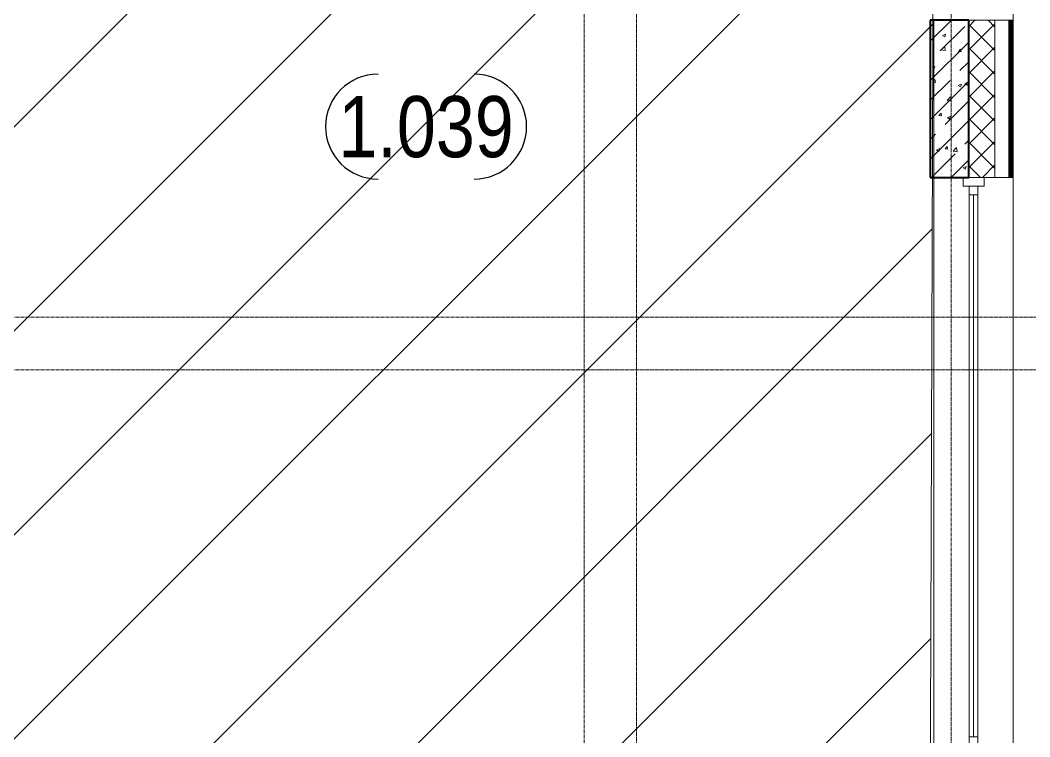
# Model space of a CAD drawing. Header units: millimetres. Extents: x -24360 to 609566, y -391049 to 148426.
# Drawn here: x 523779 to 529554, y -71636 to -67536 of the extents above; entities that cross this region are included whole.
import ezdxf
from ezdxf.enums import TextEntityAlignment as Align

# ---------------------------------------------------------------- set-up
doc = ezdxf.new("R2010")
doc.units = ezdxf.units.MM
doc.linetypes.add('CENTER2', pattern=[28.575, 19.05, -3.175, 3.175, -3.175])
doc.linetypes.add('HIDDEN2', pattern=[4.7625, 3.175, -1.5875])
for name, color, linetype, lineweight in [('A-Wall_Материал_Газоблок_Контур', 250, 'Continuous', 0), ('АР_Колонны', 70, 'Continuous', 30), ('АР_Окна', 4, 'Continuous', 5), ('АР_Стены ЖБ', 7, 'Continuous', 30), ('АР_Стены ПЕНОблок', 52, 'Continuous', 20), ('АР_Тонкая', 254, 'Continuous', 5), ('АР_Утеплитель', 31, 'Continuous', 0), ('АР_Штриховка', 8, 'Continuous', 0), ('Потолок штриховка', 200, 'Continuous', 15)]:
    doc.layers.add(name, color=color, linetype=linetype, lineweight=lineweight)
doc.layers.add('АР_Оси_РД_100', color=7, linetype='Continuous', lineweight=0, true_color=0x525252)
doc.styles.add('style1', font='ARIALN.TTF')

msp = doc.modelspace()

# ---------------------------------------------------------------- hatches: boundary and pattern name
at = {"layer": 'Потолок штриховка'}
h = msp.add_hatch(dxfattribs=at)
h.set_pattern_fill('ANSI31', color=256, scale=260)
h.paths.add_polyline_path([(516914.532, -93915.876), (516914.532, -69960.876), (518180, -69980.876), (518185.057, -69660.876), (522949.532, -69660.876), (522948.983, -65160.876), (525839.532, -65188.909), (525838.623, -66079.643), (529004.428, -66065.129), (528984.532, -72125.876), (521204.532, -72125.876), (521194.532, -93915.876), (520674.532, -93915.876), (520674.532, -94535.876), (517434.532, -94545.876), (517434.537, -93915.876)])
h.paths.add_polyline_path([(521414.532, -81135.876), (521414.532, -79565.876), (525424.532, -79565.876), (525424.532, -80025.876), (525504.532, -80025.876), (525504.532, -78025.876), (529004.532, -78025.876), (528984.532, -81055.935), (528984.532, -81135.874)])
h.paths.add_polyline_path([(521414.532, -78025.876), (525104.532, -78025.876), (525104.532, -79445.876), (521414.532, -79445.876)], flags=16)
h.paths.add_polyline_path([(521414.532, -77635.876), (523654.532, -77635.876), (523654.532, -75105.876), (521414.532, -75105.876)], flags=17)
h.paths.add_polyline_path([(521404.532, -74985.876), (521409.532, -72345.876), (523604.532, -72345.876), (523604.532, -73935.876), (526374.532, -73935.876), (526374.532, -72705.876), (528984.532, -72705.876), (528984.532, -77315.876), (526374.532, -77315.876), (526374.532, -74985.876), (526054.533, -74985.876), (526054.533, -77315.876), (524494.533, -77315.875), (524494.533, -74985.876)], flags=17)

# ---------------------------------------------------------------- linework, layer by layer
at = {"color": 18, "true_color": 0x000000}
for centre, radius, start, end in [((525825.458, -68144.842), 300, 90, 270), ((526375.458, -68144.842), 300, 270, 90), ((525725.458, -68144.842), 350, 0, 0.0009527)]:
    msp.add_arc(centre, radius, start, end, dxfattribs=at)
at = {"layer": 'A-Wall_Материал_Газоблок_Контур', "color": 18, "linetype": 'Continuous', "lineweight": 0, "true_color": 0x000000}
for p, q in [((529459.532, -67535.876), (529459.532, -66335.876)), ((529004.532, -68435.876), (529004.532, -71735.876)), ((529459.532, -71735.876), (529459.532, -68435.876))]:
    msp.add_line(p, q, dxfattribs=at)
at = {"layer": 'АР_Колонны', "color": 18, "linetype": 'HIDDEN2', "lineweight": 25, "true_color": 0x000000}
for p, q in [((528984.532, -67535.876), (529204.532, -67535.876)), ((528984.532, -68435.876), (528984.532, -67535.876)), ((529204.532, -67535.876), (529204.532, -68435.876)), ((529204.532, -68435.876), (528984.532, -68435.876))]:
    msp.add_line(p, q, dxfattribs=at)
at = {"layer": 'АР_Колонны', "color": 18, "linetype": 'Continuous', "lineweight": 30, "true_color": 0x000000}
for p, q in [((529204.532, -67535.876), (528984.532, -67535.876)), ((528984.532, -67535.876), (528984.532, -68435.876)), ((529204.532, -68435.876), (529204.532, -67535.876)), ((528984.532, -68435.876), (529204.532, -68435.876))]:
    msp.add_line(p, q, dxfattribs=at)
at = {"layer": 'АР_Окна', "color": 18, "linetype": 'Continuous', "lineweight": 5, "true_color": 0x000000}
for p, q in [((529459.532, -66335.876), (529459.532, -67535.876)), ((529004.532, -68435.876), (529004.532, -71735.876)), ((529292.032, -68435.876), (529172.032, -68435.876)), ((529172.032, -68435.876), (529172.032, -68485.876)), ((529292.032, -68485.876), (529292.032, -68435.876)), ((529459.532, -68435.876), (529459.532, -71735.876)), ((529172.032, -68485.876), (529292.032, -68485.876)), ((529207.032, -68485.876), (529257.032, -68485.876)), ((529207.032, -71685.876), (529207.032, -68485.876)), ((529257.032, -68485.876), (529257.032, -71685.876)), ((529207.032, -68535.876), (529257.032, -68535.876)), ((529232.032, -68535.876), (529232.032, -71635.876)), ((529207.032, -71635.876), (529257.032, -71635.876)), ((529207.032, -71635.876), (529257.032, -71635.876))]:
    msp.add_line(p, q, dxfattribs=at)
at = {"layer": 'АР_Оси_РД_100', "linetype": 'CENTER2'}
msp.add_line((529104.533, -97435.876), (529104.533, -61707.197), dxfattribs=at)
for points in [[(526854.533, -61707.197), (527004.533, -62107.197), (527004.533, -97435.876)], [(527304.533, -97435.876), (527304.533, -62107.197), (527454.533, -61707.197)], [(533204.533, -69235.876), (514499.575, -69235.876), (513999.575, -69085.876)], [(533204.533, -69535.876), (514499.575, -69535.876), (513999.575, -69685.876)]]:
    msp.add_lwpolyline(points, dxfattribs=at)
at = {"layer": 'АР_Стены ЖБ', "color": 18, "linetype": 'Continuous', "lineweight": 40, "true_color": 0x000000}
for p, q in [((529204.532, -67535.876), (528984.532, -67535.876)), ((528984.532, -67535.876), (528984.532, -68435.876)), ((529204.532, -68435.876), (529204.532, -67535.876)), ((528984.532, -68435.876), (529204.532, -68435.876))]:
    msp.add_line(p, q, dxfattribs=at)
at = {"layer": 'АР_Стены ПЕНОблок', "color": 18, "linetype": 'Continuous', "lineweight": 20, "true_color": 0x000000}
for p, q in [((529204.532, -67535.876), (529004.532, -67535.876)), ((529004.532, -67535.876), (529004.532, -68435.876)), ((529204.532, -68435.876), (529204.532, -67535.876)), ((529004.532, -68435.876), (529204.532, -68435.876))]:
    msp.add_line(p, q, dxfattribs=at)
at = {"layer": 'АР_Тонкая', "color": 18, "linetype": 'Continuous', "lineweight": 5, "true_color": 0x000000}
for p, q in [((529434.532, -67535.876), (529354.532, -67535.876)), ((529354.532, -67535.876), (529354.532, -68435.876)), ((529434.532, -68435.876), (529434.532, -67535.876)), ((529459.532, -67535.876), (529434.532, -67535.876)), ((529434.532, -67535.876), (529434.532, -68435.876)), ((529459.532, -68435.876), (529459.532, -67535.876)), ((529354.532, -68435.876), (529434.532, -68435.876)), ((529434.532, -68435.876), (529459.532, -68435.876))]:
    msp.add_line(p, q, dxfattribs=at)
at = {"layer": 'АР_Утеплитель', "color": 18, "linetype": 'Continuous', "lineweight": 0, "true_color": 0x000000}
for p, q in [((529354.532, -67535.876), (529204.532, -67535.876)), ((529204.532, -67535.876), (529204.532, -68435.876)), ((529354.532, -68435.876), (529354.532, -67535.876)), ((529204.532, -68435.876), (529354.532, -68435.876))]:
    msp.add_line(p, q, dxfattribs=at)
at = {"layer": 'АР_Штриховка', "color": 18, "linetype": 'Continuous', "lineweight": 5, "true_color": 0x000000}
for p, q in [((528984.532, -67656.569), (529105.226, -67535.876)), ((528984.532, -67544.316), (528992.973, -67535.876)), ((529041.729, -67711.626), (529182.045, -67571.31)), ((528984.532, -67881.076), (529204.532, -67661.076)), ((528984.532, -67768.823), (528985.602, -67767.753)), ((529153.982, -67823.879), (529204.532, -67773.329)), ((528984.532, -67993.329), (529097.856, -67880.006)), ((528984.532, -68105.582), (529204.532, -67885.582)), ((529069.792, -68132.576), (529204.532, -67997.835)), ((528984.532, -68330.089), (529204.532, -68110.089)), ((528984.532, -68217.835), (529013.666, -68188.702)), ((529182.045, -68244.829), (529204.532, -68222.342)), ((528990.999, -68435.876), (529125.919, -68300.955)), ((529103.252, -68435.876), (529204.532, -68334.595))]:
    msp.add_line(p, q, dxfattribs=at)
at = {"layer": 'АР_Штриховка', "color": 18, "linetype": 'Continuous', "lineweight": 0, "true_color": 0x000000}
for p, q in [((529204.532, -67571.273), (529239.93, -67535.876)), ((529204.532, -67705.977), (529354.532, -67555.977)), ((529354.532, -67710.121), (529204.532, -67560.121)), ((529354.532, -67575.417), (529314.991, -67535.876)), ((529434.532, -67536.876), (529459.532, -67536.876)), ((529434.532, -67537.876), (529459.532, -67537.876)), ((529434.532, -67538.876), (529459.532, -67538.876)), ((529434.532, -67539.876), (529459.532, -67539.876)), ((529434.532, -67540.876), (529459.532, -67540.876)), ((529434.532, -67541.876), (529459.532, -67541.876)), ((529434.532, -67542.876), (529459.532, -67542.876)), ((529434.532, -67543.876), (529459.532, -67543.876)), ((529434.532, -67544.876), (529459.532, -67544.876)), ((529434.532, -67545.876), (529459.532, -67545.876)), ((529434.532, -67546.876), (529459.532, -67546.876)), ((529434.532, -67547.876), (529459.532, -67547.876)), ((529434.532, -67548.876), (529459.532, -67548.876)), ((529434.532, -67549.876), (529459.532, -67549.876)), ((529434.532, -67550.876), (529459.532, -67550.876)), ((529434.532, -67551.876), (529459.532, -67551.876)), ((529434.532, -67552.876), (529459.532, -67552.876)), ((529434.532, -67553.876), (529459.532, -67553.876)), ((529434.532, -67554.876), (529459.532, -67554.876)), ((529434.532, -67555.876), (529459.532, -67555.876)), ((529434.532, -67556.876), (529459.532, -67556.876)), ((529434.532, -67557.876), (529459.532, -67557.876)), ((529434.532, -67558.876), (529459.532, -67558.876)), ((529434.532, -67559.876), (529459.532, -67559.876)), ((529434.532, -67560.876), (529459.532, -67560.876)), ((529434.532, -67561.876), (529459.532, -67561.876)), ((529434.532, -67562.876), (529459.532, -67562.876)), ((529434.532, -67563.876), (529459.532, -67563.876)), ((529434.532, -67564.876), (529459.532, -67564.876)), ((529434.532, -67565.876), (529459.532, -67565.876)), ((529434.532, -67566.876), (529459.532, -67566.876)), ((529434.532, -67567.876), (529459.532, -67567.876)), ((529434.532, -67568.876), (529459.532, -67568.876)), ((529434.532, -67569.876), (529459.532, -67569.876)), ((529054.686, -67622.882), (529067.321, -67631.404)), ((529054.709, -67622.831), (529072.494, -67616.004)), ((529067.326, -67631.406), (529072.476, -67616.057)), ((529434.532, -67570.876), (529459.532, -67570.876)), ((529434.532, -67571.876), (529459.532, -67571.876)), ((529434.532, -67572.876), (529459.532, -67572.876)), ((529434.532, -67573.876), (529459.532, -67573.876)), ((529434.532, -67574.876), (529459.532, -67574.876)), ((529434.532, -67575.876), (529459.532, -67575.876)), ((529434.532, -67576.876), (529459.532, -67576.876)), ((529434.532, -67577.876), (529459.532, -67577.876)), ((529434.532, -67578.876), (529459.532, -67578.876)), ((529434.532, -67579.876), (529459.532, -67579.876)), ((529434.532, -67580.876), (529459.532, -67580.876)), ((529434.532, -67581.876), (529459.532, -67581.876)), ((529434.532, -67582.876), (529459.532, -67582.876)), ((529434.532, -67583.876), (529459.532, -67583.876)), ((529434.532, -67584.876), (529459.532, -67584.876)), ((529434.532, -67585.876), (529459.532, -67585.876)), ((529434.532, -67586.876), (529459.532, -67586.876)), ((529434.532, -67587.876), (529459.532, -67587.876)), ((529434.532, -67588.876), (529459.532, -67588.876)), ((529434.532, -67589.876), (529459.532, -67589.876)), ((529434.532, -67590.876), (529459.532, -67590.876)), ((529434.532, -67591.876), (529459.532, -67591.876)), ((529434.532, -67592.876), (529459.532, -67592.876)), ((529434.532, -67593.876), (529459.532, -67593.876)), ((529434.532, -67594.876), (529459.532, -67594.876)), ((529434.532, -67595.876), (529459.532, -67595.876)), ((529434.532, -67596.876), (529459.532, -67596.876)), ((529434.532, -67597.876), (529459.532, -67597.876)), ((529434.532, -67598.876), (529459.532, -67598.876)), ((529434.532, -67599.876), (529459.532, -67599.876)), ((529434.532, -67600.876), (529459.532, -67600.876)), ((529434.532, -67601.876), (529459.532, -67601.876)), ((529434.532, -67602.876), (529459.532, -67602.876)), ((529434.532, -67603.876), (529459.532, -67603.876)), ((529434.532, -67604.876), (529459.532, -67604.876)), ((529434.532, -67605.876), (529459.532, -67605.876)), ((529434.532, -67606.876), (529459.532, -67606.876)), ((529434.532, -67607.876), (529459.532, -67607.876)), ((529434.532, -67608.876), (529459.532, -67608.876)), ((529434.532, -67609.876), (529459.532, -67609.876)), ((529434.532, -67610.876), (529459.532, -67610.876)), ((529434.532, -67611.876), (529459.532, -67611.876)), ((529434.532, -67612.876), (529459.532, -67612.876)), ((529434.532, -67613.876), (529459.532, -67613.876)), ((529434.532, -67614.876), (529459.532, -67614.876)), ((529434.532, -67615.876), (529459.532, -67615.876)), ((529434.532, -67616.876), (529459.532, -67616.876)), ((529434.532, -67617.876), (529459.532, -67617.876)), ((529434.532, -67618.876), (529459.532, -67618.876)), ((529434.532, -67619.876), (529459.532, -67619.876)), ((529434.532, -67620.876), (529459.532, -67620.876)), ((529434.532, -67621.876), (529459.532, -67621.876)), ((529434.532, -67622.876), (529459.532, -67622.876)), ((529434.532, -67623.876), (529459.532, -67623.876)), ((529434.532, -67624.876), (529459.532, -67624.876)), ((529434.532, -67625.876), (529459.532, -67625.876)), ((529434.532, -67626.876), (529459.532, -67626.876)), ((529434.532, -67627.876), (529459.532, -67627.876)), ((529434.532, -67628.876), (529459.532, -67628.876)), ((529434.532, -67629.876), (529459.532, -67629.876)), ((529434.532, -67630.876), (529459.532, -67630.876)), ((529434.532, -67631.876), (529459.532, -67631.876)), ((529434.532, -67632.876), (529459.532, -67632.876)), ((529434.532, -67633.876), (529459.532, -67633.876)), ((529434.532, -67634.876), (529459.532, -67634.876)), ((529434.532, -67635.876), (529459.532, -67635.876)), ((529434.532, -67636.876), (529459.532, -67636.876)), ((529434.532, -67637.876), (529459.532, -67637.876)), ((529434.532, -67638.876), (529459.532, -67638.876)), ((529434.532, -67639.876), (529459.532, -67639.876)), ((529434.532, -67640.876), (529459.532, -67640.876)), ((529434.532, -67641.876), (529459.532, -67641.876)), ((529434.532, -67642.876), (529459.532, -67642.876)), ((529434.532, -67643.876), (529459.532, -67643.876)), ((529434.532, -67644.876), (529459.532, -67644.876)), ((529434.532, -67645.876), (529459.532, -67645.876)), ((529434.532, -67646.876), (529459.532, -67646.876)), ((529434.532, -67647.876), (529459.532, -67647.876)), ((529434.532, -67648.876), (529459.532, -67648.876)), ((529434.532, -67649.876), (529459.532, -67649.876)), ((529434.532, -67650.876), (529459.532, -67650.876)), ((529434.532, -67651.876), (529459.532, -67651.876)), ((529434.532, -67652.876), (529459.532, -67652.876)), ((529434.532, -67653.876), (529459.532, -67653.876)), ((529434.532, -67654.876), (529459.532, -67654.876)), ((529434.532, -67655.876), (529459.532, -67655.876)), ((529434.532, -67656.876), (529459.532, -67656.876)), ((529434.532, -67657.876), (529459.532, -67657.876)), ((529434.532, -67658.876), (529459.532, -67658.876)), ((529434.532, -67659.876), (529459.532, -67659.876)), ((529434.532, -67660.876), (529459.532, -67660.876)), ((529434.532, -67661.876), (529459.532, -67661.876)), ((529434.532, -67662.876), (529459.532, -67662.876)), ((529434.532, -67663.876), (529459.532, -67663.876)), ((529434.532, -67664.876), (529459.532, -67664.876)), ((529434.532, -67665.876), (529459.532, -67665.876)), ((529434.532, -67666.876), (529459.532, -67666.876)), ((529434.532, -67667.876), (529459.532, -67667.876)), ((529434.532, -67668.876), (529459.532, -67668.876)), ((529434.532, -67669.876), (529459.532, -67669.876)), ((529434.532, -67670.876), (529459.532, -67670.876)), ((529434.532, -67671.876), (529459.532, -67671.876)), ((529434.532, -67672.876), (529459.532, -67672.876)), ((529434.532, -67673.876), (529459.532, -67673.876)), ((529434.532, -67674.876), (529459.532, -67674.876)), ((529434.532, -67675.876), (529459.532, -67675.876)), ((529434.532, -67676.876), (529459.532, -67676.876)), ((529434.532, -67677.876), (529459.532, -67677.876)), ((529434.532, -67678.876), (529459.532, -67678.876)), ((529434.532, -67679.876), (529459.532, -67679.876)), ((529434.532, -67680.876), (529459.532, -67680.876)), ((529434.532, -67681.876), (529459.532, -67681.876)), ((529434.532, -67682.876), (529459.532, -67682.876)), ((529434.532, -67683.876), (529459.532, -67683.876)), ((529434.532, -67684.876), (529459.532, -67684.876)), ((529047.425, -67706.112), (529067.209, -67685.493)), ((529047.446, -67706.155), (529070.036, -67709.659)), ((529070.043, -67709.612), (529067.237, -67685.49)), ((529145.384, -67715.505), (529160.566, -67716.833)), ((529145.385, -67715.504), (529157.63, -67700.91)), ((529160.666, -67716.815), (529157.729, -67700.893)), ((529204.532, -67840.681), (529354.532, -67690.681)), ((529354.532, -67844.825), (529204.532, -67694.825)), ((529434.532, -67685.876), (529459.532, -67685.876)), ((529434.532, -67686.876), (529459.532, -67686.876)), ((529434.532, -67687.876), (529459.532, -67687.876)), ((529434.532, -67688.876), (529459.532, -67688.876)), ((529434.532, -67689.876), (529459.532, -67689.876)), ((529434.532, -67690.876), (529459.532, -67690.876)), ((529434.532, -67691.876), (529459.532, -67691.876)), ((529434.532, -67692.876), (529459.532, -67692.876)), ((529434.532, -67693.876), (529459.532, -67693.876)), ((529434.532, -67694.876), (529459.532, -67694.876)), ((529434.532, -67695.876), (529459.532, -67695.876)), ((529434.532, -67696.876), (529459.532, -67696.876)), ((529434.532, -67697.876), (529459.532, -67697.876)), ((529434.532, -67698.876), (529459.532, -67698.876)), ((529434.532, -67699.876), (529459.532, -67699.876)), ((529434.532, -67700.876), (529459.532, -67700.876)), ((529434.532, -67701.876), (529459.532, -67701.876)), ((529434.532, -67702.876), (529459.532, -67702.876)), ((529434.532, -67703.876), (529459.532, -67703.876)), ((529434.532, -67704.876), (529459.532, -67704.876)), ((529434.532, -67705.876), (529459.532, -67705.876)), ((529434.532, -67706.876), (529459.532, -67706.876)), ((529434.532, -67707.876), (529459.532, -67707.876)), ((529434.532, -67708.876), (529459.532, -67708.876)), ((529434.532, -67709.876), (529459.532, -67709.876)), ((529434.532, -67710.876), (529459.532, -67710.876)), ((529434.532, -67711.876), (529459.532, -67711.876)), ((529434.532, -67712.876), (529459.532, -67712.876)), ((529434.532, -67713.876), (529459.532, -67713.876)), ((529434.532, -67714.876), (529459.532, -67714.876)), ((529434.532, -67715.876), (529459.532, -67715.876)), ((529434.532, -67716.876), (529459.532, -67716.876)), ((529434.532, -67717.876), (529459.532, -67717.876)), ((529434.532, -67718.876), (529459.532, -67718.876)), ((529434.532, -67719.876), (529459.532, -67719.876)), ((529434.532, -67720.876), (529459.532, -67720.876)), ((529434.532, -67721.876), (529459.532, -67721.876)), ((529434.532, -67722.876), (529459.532, -67722.876)), ((529434.532, -67723.876), (529459.532, -67723.876)), ((529434.532, -67724.876), (529459.532, -67724.876)), ((529434.532, -67725.876), (529459.532, -67725.876)), ((529434.532, -67726.876), (529459.532, -67726.876)), ((529434.532, -67727.876), (529459.532, -67727.876)), ((529434.532, -67728.876), (529459.532, -67728.876)), ((529434.532, -67729.876), (529459.532, -67729.876)), ((529434.532, -67730.876), (529459.532, -67730.876)), ((529434.532, -67731.876), (529459.532, -67731.876)), ((529434.532, -67732.876), (529459.532, -67732.876)), ((529434.532, -67733.876), (529459.532, -67733.876)), ((529434.532, -67734.876), (529459.532, -67734.876)), ((529434.532, -67735.876), (529459.532, -67735.876)), ((529434.532, -67736.876), (529459.532, -67736.876)), ((529434.532, -67737.876), (529459.532, -67737.876)), ((529434.532, -67738.876), (529459.532, -67738.876)), ((529434.532, -67739.876), (529459.532, -67739.876)), ((529434.532, -67740.876), (529459.532, -67740.876)), ((529434.532, -67741.876), (529459.532, -67741.876)), ((529434.532, -67742.876), (529459.532, -67742.876)), ((529004.532, -67802.557), (529010.692, -67800.192)), ((529005.524, -67815.594), (529010.674, -67800.245)), ((529434.532, -67743.876), (529459.532, -67743.876)), ((529434.532, -67744.876), (529459.532, -67744.876)), ((529434.532, -67745.876), (529459.532, -67745.876)), ((529434.532, -67746.876), (529459.532, -67746.876)), ((529434.532, -67747.876), (529459.532, -67747.876)), ((529434.532, -67748.876), (529459.532, -67748.876)), ((529434.532, -67749.876), (529459.532, -67749.876)), ((529434.532, -67750.876), (529459.532, -67750.876)), ((529434.532, -67751.876), (529459.532, -67751.876)), ((529434.532, -67752.876), (529459.532, -67752.876)), ((529434.532, -67753.876), (529459.532, -67753.876)), ((529434.532, -67754.876), (529459.532, -67754.876)), ((529434.532, -67755.876), (529459.532, -67755.876)), ((529434.532, -67756.876), (529459.532, -67756.876)), ((529434.532, -67757.876), (529459.532, -67757.876)), ((529434.532, -67758.876), (529459.532, -67758.876)), ((529434.532, -67759.876), (529459.532, -67759.876)), ((529434.532, -67760.876), (529459.532, -67760.876)), ((529434.532, -67761.876), (529459.532, -67761.876)), ((529434.532, -67762.876), (529459.532, -67762.876)), ((529434.532, -67763.876), (529459.532, -67763.876)), ((529434.532, -67764.876), (529459.532, -67764.876)), ((529434.532, -67765.876), (529459.532, -67765.876)), ((529434.532, -67766.876), (529459.532, -67766.876)), ((529434.532, -67767.876), (529459.532, -67767.876)), ((529434.532, -67768.876), (529459.532, -67768.876)), ((529434.532, -67769.876), (529459.532, -67769.876)), ((529434.532, -67770.876), (529459.532, -67770.876)), ((529434.532, -67771.876), (529459.532, -67771.876)), ((529434.532, -67772.876), (529459.532, -67772.876)), ((529434.532, -67773.876), (529459.532, -67773.876)), ((529434.532, -67774.876), (529459.532, -67774.876)), ((529434.532, -67775.876), (529459.532, -67775.876)), ((529434.532, -67776.876), (529459.532, -67776.876)), ((529434.532, -67777.876), (529459.532, -67777.876)), ((529434.532, -67778.876), (529459.532, -67778.876)), ((529434.532, -67779.876), (529459.532, -67779.876)), ((529434.532, -67780.876), (529459.532, -67780.876)), ((529434.532, -67781.876), (529459.532, -67781.876)), ((529434.532, -67782.876), (529459.532, -67782.876)), ((529434.532, -67783.876), (529459.532, -67783.876)), ((529434.532, -67784.876), (529459.532, -67784.876)), ((529434.532, -67785.876), (529459.532, -67785.876)), ((529434.532, -67786.876), (529459.532, -67786.876)), ((529434.532, -67787.876), (529459.532, -67787.876)), ((529434.532, -67788.876), (529459.532, -67788.876)), ((529434.532, -67789.876), (529459.532, -67789.876)), ((529434.532, -67790.876), (529459.532, -67790.876)), ((529434.532, -67791.876), (529459.532, -67791.876)), ((529434.532, -67792.876), (529459.532, -67792.876)), ((529434.532, -67793.876), (529459.532, -67793.876)), ((529434.532, -67794.876), (529459.532, -67794.876)), ((529434.532, -67795.876), (529459.532, -67795.876)), ((529434.532, -67796.876), (529459.532, -67796.876)), ((529434.532, -67797.876), (529459.532, -67797.876)), ((529434.532, -67798.876), (529459.532, -67798.876)), ((529434.532, -67799.876), (529459.532, -67799.876)), ((529434.532, -67800.876), (529459.532, -67800.876)), ((529004.532, -67814.927), (529005.519, -67815.592)), ((529204.532, -67975.385), (529354.532, -67825.385)), ((529354.532, -67979.528), (529204.532, -67829.528)), ((529434.532, -67801.876), (529459.532, -67801.876)), ((529434.532, -67802.876), (529459.532, -67802.876)), ((529434.532, -67803.876), (529459.532, -67803.876)), ((529434.532, -67804.876), (529459.532, -67804.876)), ((529434.532, -67805.876), (529459.532, -67805.876)), ((529434.532, -67806.876), (529459.532, -67806.876)), ((529434.532, -67807.876), (529459.532, -67807.876)), ((529434.532, -67808.876), (529459.532, -67808.876)), ((529434.532, -67809.876), (529459.532, -67809.876)), ((529434.532, -67810.876), (529459.532, -67810.876)), ((529434.532, -67811.876), (529459.532, -67811.876)), ((529434.532, -67812.876), (529459.532, -67812.876)), ((529434.532, -67813.876), (529459.532, -67813.876)), ((529434.532, -67814.876), (529459.532, -67814.876)), ((529434.532, -67815.876), (529459.532, -67815.876)), ((529434.532, -67816.876), (529459.532, -67816.876)), ((529434.532, -67817.876), (529459.532, -67817.876)), ((529434.532, -67818.876), (529459.532, -67818.876)), ((529434.532, -67819.876), (529459.532, -67819.876)), ((529434.532, -67820.876), (529459.532, -67820.876)), ((529434.532, -67821.876), (529459.532, -67821.876)), ((529434.532, -67822.876), (529459.532, -67822.876)), ((529434.532, -67823.876), (529459.532, -67823.876)), ((529434.532, -67824.876), (529459.532, -67824.876)), ((529434.532, -67825.876), (529459.532, -67825.876)), ((529434.532, -67826.876), (529459.532, -67826.876)), ((529434.532, -67827.876), (529459.532, -67827.876)), ((529434.532, -67828.876), (529459.532, -67828.876)), ((529434.532, -67829.876), (529459.532, -67829.876)), ((529434.532, -67830.876), (529459.532, -67830.876)), ((529434.532, -67831.876), (529459.532, -67831.876)), ((529434.532, -67832.876), (529459.532, -67832.876)), ((529434.532, -67833.876), (529459.532, -67833.876)), ((529434.532, -67834.876), (529459.532, -67834.876)), ((529434.532, -67835.876), (529459.532, -67835.876)), ((529434.532, -67836.876), (529459.532, -67836.876)), ((529434.532, -67837.876), (529459.532, -67837.876)), ((529434.532, -67838.876), (529459.532, -67838.876)), ((529434.532, -67839.876), (529459.532, -67839.876)), ((529434.532, -67840.876), (529459.532, -67840.876)), ((529434.532, -67841.876), (529459.532, -67841.876)), ((529434.532, -67842.876), (529459.532, -67842.876)), ((529434.532, -67843.876), (529459.532, -67843.876)), ((529434.532, -67844.876), (529459.532, -67844.876)), ((529434.532, -67845.876), (529459.532, -67845.876)), ((529434.532, -67846.876), (529459.532, -67846.876)), ((529434.532, -67847.876), (529459.532, -67847.876)), ((529434.532, -67848.876), (529459.532, -67848.876)), ((529434.532, -67849.876), (529459.532, -67849.876)), ((529434.532, -67850.876), (529459.532, -67850.876)), ((529434.532, -67851.876), (529459.532, -67851.876)), ((529434.532, -67852.876), (529459.532, -67852.876)), ((529434.532, -67853.876), (529459.532, -67853.876)), ((529434.532, -67854.876), (529459.532, -67854.876)), ((529434.532, -67855.876), (529459.532, -67855.876)), ((529434.532, -67856.876), (529459.532, -67856.876)), ((529434.532, -67857.876), (529459.532, -67857.876)), ((529004.532, -67883.365), (529010.688, -67876.028)), ((529004.532, -67891.155), (529013.625, -67891.951)), ((529013.725, -67891.933), (529010.788, -67876.011)), ((529144.498, -67909.335), (529157.133, -67917.858)), ((529144.522, -67909.285), (529162.306, -67902.458)), ((529157.138, -67917.859), (529162.288, -67902.51)), ((529180.628, -67906.56), (529192.873, -67891.967)), ((529180.628, -67906.562), (529195.81, -67907.89)), ((529195.909, -67907.872), (529192.972, -67891.95)), ((529434.532, -67858.876), (529459.532, -67858.876)), ((529434.532, -67859.876), (529459.532, -67859.876)), ((529434.532, -67860.876), (529459.532, -67860.876)), ((529434.532, -67861.876), (529459.532, -67861.876)), ((529434.532, -67862.876), (529459.532, -67862.876)), ((529434.532, -67863.876), (529459.532, -67863.876)), ((529434.532, -67864.876), (529459.532, -67864.876)), ((529434.532, -67865.876), (529459.532, -67865.876)), ((529434.532, -67866.876), (529459.532, -67866.876)), ((529434.532, -67867.876), (529459.532, -67867.876)), ((529434.532, -67868.876), (529459.532, -67868.876)), ((529434.532, -67869.876), (529459.532, -67869.876)), ((529434.532, -67870.876), (529459.532, -67870.876)), ((529434.532, -67871.876), (529459.532, -67871.876)), ((529434.532, -67872.876), (529459.532, -67872.876)), ((529434.532, -67873.876), (529459.532, -67873.876)), ((529434.532, -67874.876), (529459.532, -67874.876)), ((529434.532, -67875.876), (529459.532, -67875.876)), ((529434.532, -67876.876), (529459.532, -67876.876)), ((529434.532, -67877.876), (529459.532, -67877.876)), ((529434.532, -67878.876), (529459.532, -67878.876)), ((529434.532, -67879.876), (529459.532, -67879.876)), ((529434.532, -67880.876), (529459.532, -67880.876)), ((529434.532, -67881.876), (529459.532, -67881.876)), ((529434.532, -67882.876), (529459.532, -67882.876)), ((529434.532, -67883.876), (529459.532, -67883.876)), ((529434.532, -67884.876), (529459.532, -67884.876)), ((529434.532, -67885.876), (529459.532, -67885.876)), ((529434.532, -67886.876), (529459.532, -67886.876)), ((529434.532, -67887.876), (529459.532, -67887.876)), ((529434.532, -67888.876), (529459.532, -67888.876)), ((529434.532, -67889.876), (529459.532, -67889.876)), ((529434.532, -67890.876), (529459.532, -67890.876)), ((529434.532, -67891.876), (529459.532, -67891.876)), ((529434.532, -67892.876), (529459.532, -67892.876)), ((529434.532, -67893.876), (529459.532, -67893.876)), ((529434.532, -67894.876), (529459.532, -67894.876)), ((529434.532, -67895.876), (529459.532, -67895.876)), ((529434.532, -67896.876), (529459.532, -67896.876)), ((529434.532, -67897.876), (529459.532, -67897.876)), ((529434.532, -67898.876), (529459.532, -67898.876)), ((529434.532, -67899.876), (529459.532, -67899.876)), ((529434.532, -67900.876), (529459.532, -67900.876)), ((529434.532, -67901.876), (529459.532, -67901.876)), ((529434.532, -67902.876), (529459.532, -67902.876)), ((529434.532, -67903.876), (529459.532, -67903.876)), ((529434.532, -67904.876), (529459.532, -67904.876)), ((529434.532, -67905.876), (529459.532, -67905.876)), ((529434.532, -67906.876), (529459.532, -67906.876)), ((529434.532, -67907.876), (529459.532, -67907.876)), ((529434.532, -67908.876), (529459.532, -67908.876)), ((529434.532, -67909.876), (529459.532, -67909.876)), ((529434.532, -67910.876), (529459.532, -67910.876)), ((529434.532, -67911.876), (529459.532, -67911.876)), ((529434.532, -67912.876), (529459.532, -67912.876)), ((529434.532, -67913.876), (529459.532, -67913.876)), ((529434.532, -67914.876), (529459.532, -67914.876)), ((529434.532, -67915.876), (529459.532, -67915.876)), ((529204.532, -68110.089), (529354.532, -67960.089)), ((529354.532, -68114.232), (529204.532, -67964.232)), ((529434.532, -67916.876), (529459.532, -67916.876)), ((529434.532, -67917.876), (529459.532, -67917.876)), ((529434.532, -67918.876), (529459.532, -67918.876)), ((529434.532, -67919.876), (529459.532, -67919.876)), ((529434.532, -67920.876), (529459.532, -67920.876)), ((529434.532, -67921.876), (529459.532, -67921.876)), ((529434.532, -67922.876), (529459.532, -67922.876)), ((529434.532, -67923.876), (529459.532, -67923.876)), ((529434.532, -67924.876), (529459.532, -67924.876)), ((529434.532, -67925.876), (529459.532, -67925.876)), ((529434.532, -67926.876), (529459.532, -67926.876)), ((529434.532, -67927.876), (529459.532, -67927.876)), ((529434.532, -67928.876), (529459.532, -67928.876)), ((529434.532, -67929.876), (529459.532, -67929.876)), ((529434.532, -67930.876), (529459.532, -67930.876)), ((529434.532, -67931.876), (529459.532, -67931.876)), ((529434.532, -67932.876), (529459.532, -67932.876)), ((529434.532, -67933.876), (529459.532, -67933.876)), ((529434.532, -67934.876), (529459.532, -67934.876)), ((529434.532, -67935.876), (529459.532, -67935.876)), ((529434.532, -67936.876), (529459.532, -67936.876)), ((529434.532, -67937.876), (529459.532, -67937.876)), ((529434.532, -67938.876), (529459.532, -67938.876)), ((529434.532, -67939.876), (529459.532, -67939.876)), ((529434.532, -67940.876), (529459.532, -67940.876)), ((529434.532, -67941.876), (529459.532, -67941.876)), ((529434.532, -67942.876), (529459.532, -67942.876)), ((529434.532, -67943.876), (529459.532, -67943.876)), ((529434.532, -67944.876), (529459.532, -67944.876)), ((529434.532, -67945.876), (529459.532, -67945.876)), ((529434.532, -67946.876), (529459.532, -67946.876)), ((529434.532, -67947.876), (529459.532, -67947.876)), ((529434.532, -67948.876), (529459.532, -67948.876)), ((529434.532, -67949.876), (529459.532, -67949.876)), ((529434.532, -67950.876), (529459.532, -67950.876)), ((529434.532, -67951.876), (529459.532, -67951.876)), ((529434.532, -67952.876), (529459.532, -67952.876)), ((529434.532, -67953.876), (529459.532, -67953.876)), ((529434.532, -67954.876), (529459.532, -67954.876)), ((529434.532, -67955.876), (529459.532, -67955.876)), ((529434.532, -67956.876), (529459.532, -67956.876)), ((529434.532, -67957.876), (529459.532, -67957.876)), ((529434.532, -67958.876), (529459.532, -67958.876)), ((529434.532, -67959.876), (529459.532, -67959.876)), ((529434.532, -67960.876), (529459.532, -67960.876)), ((529434.532, -67961.876), (529459.532, -67961.876)), ((529434.532, -67962.876), (529459.532, -67962.876)), ((529434.532, -67963.876), (529459.532, -67963.876)), ((529434.532, -67964.876), (529459.532, -67964.876)), ((529434.532, -67965.876), (529459.532, -67965.876)), ((529434.532, -67966.876), (529459.532, -67966.876)), ((529434.532, -67967.876), (529459.532, -67967.876)), ((529434.532, -67968.876), (529459.532, -67968.876)), ((529434.532, -67969.876), (529459.532, -67969.876)), ((529434.532, -67970.876), (529459.532, -67970.876)), ((529434.532, -67971.876), (529459.532, -67971.876)), ((529434.532, -67972.876), (529459.532, -67972.876)), ((529434.532, -67973.876), (529459.532, -67973.876)), ((529081.1, -67995.581), (529100.884, -67974.962)), ((529081.12, -67995.624), (529103.71, -67999.127)), ((529103.717, -67999.081), (529100.911, -67974.959)), ((529434.532, -67974.876), (529459.532, -67974.876)), ((529434.532, -67975.876), (529459.532, -67975.876)), ((529434.532, -67976.876), (529459.532, -67976.876)), ((529434.532, -67977.876), (529459.532, -67977.876)), ((529434.532, -67978.876), (529459.532, -67978.876)), ((529434.532, -67979.876), (529459.532, -67979.876)), ((529434.532, -67980.876), (529459.532, -67980.876)), ((529434.532, -67981.876), (529459.532, -67981.876)), ((529434.532, -67982.876), (529459.532, -67982.876)), ((529434.532, -67983.876), (529459.532, -67983.876)), ((529434.532, -67984.876), (529459.532, -67984.876)), ((529434.532, -67985.876), (529459.532, -67985.876)), ((529434.532, -67986.876), (529459.532, -67986.876)), ((529434.532, -67987.876), (529459.532, -67987.876)), ((529434.532, -67988.876), (529459.532, -67988.876)), ((529434.532, -67989.876), (529459.532, -67989.876)), ((529434.532, -67990.876), (529459.532, -67990.876)), ((529434.532, -67991.876), (529459.532, -67991.876)), ((529434.532, -67992.876), (529459.532, -67992.876)), ((529434.532, -67993.876), (529459.532, -67993.876)), ((529434.532, -67994.876), (529459.532, -67994.876)), ((529434.532, -67995.876), (529459.532, -67995.876)), ((529434.532, -67996.876), (529459.532, -67996.876)), ((529434.532, -67997.876), (529459.532, -67997.876)), ((529434.532, -67998.876), (529459.532, -67998.876)), ((529434.532, -67999.876), (529459.532, -67999.876)), ((529434.532, -68000.876), (529459.532, -68000.876)), ((529434.532, -68001.876), (529459.532, -68001.876)), ((529434.532, -68002.876), (529459.532, -68002.876)), ((529434.532, -68003.876), (529459.532, -68003.876)), ((529434.532, -68004.876), (529459.532, -68004.876)), ((529434.532, -68005.876), (529459.532, -68005.876)), ((529434.532, -68006.876), (529459.532, -68006.876)), ((529434.532, -68007.876), (529459.532, -68007.876)), ((529434.532, -68008.876), (529459.532, -68008.876)), ((529434.532, -68009.876), (529459.532, -68009.876)), ((529434.532, -68010.876), (529459.532, -68010.876)), ((529434.532, -68011.876), (529459.532, -68011.876)), ((529434.532, -68012.876), (529459.532, -68012.876)), ((529434.532, -68013.876), (529459.532, -68013.876)), ((529434.532, -68014.876), (529459.532, -68014.876)), ((529434.532, -68015.876), (529459.532, -68015.876)), ((529434.532, -68016.876), (529459.532, -68016.876)), ((529434.532, -68017.876), (529459.532, -68017.876)), ((529434.532, -68018.876), (529459.532, -68018.876)), ((529434.532, -68019.876), (529459.532, -68019.876)), ((529434.532, -68020.876), (529459.532, -68020.876)), ((529434.532, -68021.876), (529459.532, -68021.876)), ((529434.532, -68022.876), (529459.532, -68022.876)), ((529434.532, -68023.876), (529459.532, -68023.876)), ((529434.532, -68024.876), (529459.532, -68024.876)), ((529434.532, -68025.876), (529459.532, -68025.876)), ((529434.532, -68026.876), (529459.532, -68026.876)), ((529434.532, -68027.876), (529459.532, -68027.876)), ((529434.532, -68028.876), (529459.532, -68028.876)), ((529434.532, -68029.876), (529459.532, -68029.876)), ((529434.532, -68030.876), (529459.532, -68030.876)), ((529434.532, -68031.876), (529459.532, -68031.876)), ((529033.687, -68081.678), (529045.932, -68067.085)), ((529033.687, -68081.68), (529048.869, -68083.008)), ((529048.968, -68082.99), (529046.031, -68067.068)), ((529082.719, -68093.473), (529100.504, -68086.646)), ((529095.336, -68102.047), (529100.486, -68086.698)), ((529434.532, -68032.876), (529459.532, -68032.876)), ((529434.532, -68033.876), (529459.532, -68033.876)), ((529434.532, -68034.876), (529459.532, -68034.876)), ((529434.532, -68035.876), (529459.532, -68035.876)), ((529434.532, -68036.876), (529459.532, -68036.876)), ((529434.532, -68037.876), (529459.532, -68037.876)), ((529434.532, -68038.876), (529459.532, -68038.876)), ((529434.532, -68039.876), (529459.532, -68039.876)), ((529434.532, -68040.876), (529459.532, -68040.876)), ((529434.532, -68041.876), (529459.532, -68041.876)), ((529434.532, -68042.876), (529459.532, -68042.876)), ((529434.532, -68043.876), (529459.532, -68043.876)), ((529434.532, -68044.876), (529459.532, -68044.876)), ((529434.532, -68045.876), (529459.532, -68045.876)), ((529434.532, -68046.876), (529459.532, -68046.876)), ((529434.532, -68047.876), (529459.532, -68047.876)), ((529434.532, -68048.876), (529459.532, -68048.876)), ((529434.532, -68049.876), (529459.532, -68049.876)), ((529434.532, -68050.876), (529459.532, -68050.876)), ((529434.532, -68051.876), (529459.532, -68051.876)), ((529434.532, -68052.876), (529459.532, -68052.876)), ((529434.532, -68053.876), (529459.532, -68053.876)), ((529434.532, -68054.876), (529459.532, -68054.876)), ((529434.532, -68055.876), (529459.532, -68055.876)), ((529434.532, -68056.876), (529459.532, -68056.876)), ((529434.532, -68057.876), (529459.532, -68057.876)), ((529434.532, -68058.876), (529459.532, -68058.876)), ((529434.532, -68059.876), (529459.532, -68059.876)), ((529434.532, -68060.876), (529459.532, -68060.876)), ((529434.532, -68061.876), (529459.532, -68061.876)), ((529434.532, -68062.876), (529459.532, -68062.876)), ((529434.532, -68063.876), (529459.532, -68063.876)), ((529434.532, -68064.876), (529459.532, -68064.876)), ((529434.532, -68065.876), (529459.532, -68065.876)), ((529434.532, -68066.876), (529459.532, -68066.876)), ((529434.532, -68067.876), (529459.532, -68067.876)), ((529434.532, -68068.876), (529459.532, -68068.876)), ((529434.532, -68069.876), (529459.532, -68069.876)), ((529434.532, -68070.876), (529459.532, -68070.876)), ((529434.532, -68071.876), (529459.532, -68071.876)), ((529434.532, -68072.876), (529459.532, -68072.876)), ((529434.532, -68073.876), (529459.532, -68073.876)), ((529434.532, -68074.876), (529459.532, -68074.876)), ((529434.532, -68075.876), (529459.532, -68075.876)), ((529434.532, -68076.876), (529459.532, -68076.876)), ((529434.532, -68077.876), (529459.532, -68077.876)), ((529434.532, -68078.876), (529459.532, -68078.876)), ((529434.532, -68079.876), (529459.532, -68079.876)), ((529434.532, -68080.876), (529459.532, -68080.876)), ((529434.532, -68081.876), (529459.532, -68081.876)), ((529434.532, -68082.876), (529459.532, -68082.876)), ((529434.532, -68083.876), (529459.532, -68083.876)), ((529434.532, -68084.876), (529459.532, -68084.876)), ((529434.532, -68085.876), (529459.532, -68085.876)), ((529434.532, -68086.876), (529459.532, -68086.876)), ((529434.532, -68087.876), (529459.532, -68087.876)), ((529434.532, -68088.876), (529459.532, -68088.876)), ((529082.696, -68093.523), (529095.331, -68102.046)), ((529204.532, -68244.792), (529354.532, -68094.792)), ((529354.532, -68248.936), (529204.532, -68098.936)), ((529434.532, -68089.876), (529459.532, -68089.876)), ((529434.532, -68090.876), (529459.532, -68090.876)), ((529434.532, -68091.876), (529459.532, -68091.876)), ((529434.532, -68092.876), (529459.532, -68092.876)), ((529434.532, -68093.876), (529459.532, -68093.876)), ((529434.532, -68094.876), (529459.532, -68094.876)), ((529434.532, -68095.876), (529459.532, -68095.876)), ((529434.532, -68096.876), (529459.532, -68096.876)), ((529434.532, -68097.876), (529459.532, -68097.876)), ((529434.532, -68098.876), (529459.532, -68098.876)), ((529434.532, -68099.876), (529459.532, -68099.876)), ((529434.532, -68100.876), (529459.532, -68100.876)), ((529434.532, -68101.876), (529459.532, -68101.876)), ((529434.532, -68102.876), (529459.532, -68102.876)), ((529434.532, -68103.876), (529459.532, -68103.876)), ((529434.532, -68104.876), (529459.532, -68104.876)), ((529434.532, -68105.876), (529459.532, -68105.876)), ((529434.532, -68106.876), (529459.532, -68106.876)), ((529434.532, -68107.876), (529459.532, -68107.876)), ((529434.532, -68108.876), (529459.532, -68108.876)), ((529434.532, -68109.876), (529459.532, -68109.876)), ((529434.532, -68110.876), (529459.532, -68110.876)), ((529434.532, -68111.876), (529459.532, -68111.876)), ((529434.532, -68112.876), (529459.532, -68112.876)), ((529434.532, -68113.876), (529459.532, -68113.876)), ((529434.532, -68114.876), (529459.532, -68114.876)), ((529434.532, -68115.876), (529459.532, -68115.876)), ((529434.532, -68116.876), (529459.532, -68116.876)), ((529434.532, -68117.876), (529459.532, -68117.876)), ((529434.532, -68118.876), (529459.532, -68118.876)), ((529434.532, -68119.876), (529459.532, -68119.876)), ((529434.532, -68120.876), (529459.532, -68120.876)), ((529434.532, -68121.876), (529459.532, -68121.876)), ((529434.532, -68122.876), (529459.532, -68122.876)), ((529434.532, -68123.876), (529459.532, -68123.876)), ((529434.532, -68124.876), (529459.532, -68124.876)), ((529434.532, -68125.876), (529459.532, -68125.876)), ((529434.532, -68126.876), (529459.532, -68126.876)), ((529434.532, -68127.876), (529459.532, -68127.876)), ((529434.532, -68128.876), (529459.532, -68128.876)), ((529434.532, -68129.876), (529459.532, -68129.876)), ((529434.532, -68130.876), (529459.532, -68130.876)), ((529434.532, -68131.876), (529459.532, -68131.876)), ((529434.532, -68132.876), (529459.532, -68132.876)), ((529434.532, -68133.876), (529459.532, -68133.876)), ((529434.532, -68134.876), (529459.532, -68134.876)), ((529434.532, -68135.876), (529459.532, -68135.876)), ((529434.532, -68136.876), (529459.532, -68136.876)), ((529434.532, -68137.876), (529459.532, -68137.876)), ((529434.532, -68138.876), (529459.532, -68138.876)), ((529434.532, -68139.876), (529459.532, -68139.876)), ((529434.532, -68140.876), (529459.532, -68140.876)), ((529434.532, -68141.876), (529459.532, -68141.876)), ((529434.532, -68142.876), (529459.532, -68142.876)), ((529434.532, -68143.876), (529459.532, -68143.876)), ((529434.532, -68144.876), (529459.532, -68144.876)), ((529434.532, -68145.876), (529459.532, -68145.876)), ((529434.532, -68146.876), (529459.532, -68146.876)), ((529434.532, -68147.876), (529459.532, -68147.876)), ((529434.532, -68148.876), (529459.532, -68148.876)), ((529434.532, -68149.876), (529459.532, -68149.876)), ((529434.532, -68150.876), (529459.532, -68150.876)), ((529434.532, -68151.876), (529459.532, -68151.876)), ((529434.532, -68152.876), (529459.532, -68152.876)), ((529434.532, -68153.876), (529459.532, -68153.876)), ((529434.532, -68154.876), (529459.532, -68154.876)), ((529434.532, -68155.876), (529459.532, -68155.876)), ((529434.532, -68156.876), (529459.532, -68156.876)), ((529434.532, -68157.876), (529459.532, -68157.876)), ((529434.532, -68158.876), (529459.532, -68158.876)), ((529434.532, -68159.876), (529459.532, -68159.876)), ((529434.532, -68160.876), (529459.532, -68160.876)), ((529434.532, -68161.876), (529459.532, -68161.876)), ((529434.532, -68162.876), (529459.532, -68162.876)), ((529434.532, -68163.876), (529459.532, -68163.876)), ((529434.532, -68164.876), (529459.532, -68164.876)), ((529434.532, -68165.876), (529459.532, -68165.876)), ((529434.532, -68166.876), (529459.532, -68166.876)), ((529434.532, -68167.876), (529459.532, -68167.876)), ((529434.532, -68168.876), (529459.532, -68168.876)), ((529434.532, -68169.876), (529459.532, -68169.876)), ((529434.532, -68170.876), (529459.532, -68170.876)), ((529434.532, -68171.876), (529459.532, -68171.876)), ((529434.532, -68172.876), (529459.532, -68172.876)), ((529434.532, -68173.876), (529459.532, -68173.876)), ((529434.532, -68174.876), (529459.532, -68174.876)), ((529434.532, -68175.876), (529459.532, -68175.876)), ((529434.532, -68176.876), (529459.532, -68176.876)), ((529434.532, -68177.876), (529459.532, -68177.876)), ((529434.532, -68178.876), (529459.532, -68178.876)), ((529434.532, -68179.876), (529459.532, -68179.876)), ((529434.532, -68180.876), (529459.532, -68180.876)), ((529434.532, -68181.876), (529459.532, -68181.876)), ((529434.532, -68182.876), (529459.532, -68182.876)), ((529434.532, -68183.876), (529459.532, -68183.876)), ((529434.532, -68184.876), (529459.532, -68184.876)), ((529434.532, -68185.876), (529459.532, -68185.876)), ((529434.532, -68186.876), (529459.532, -68186.876)), ((529434.532, -68187.876), (529459.532, -68187.876)), ((529434.532, -68188.876), (529459.532, -68188.876)), ((529434.532, -68189.876), (529459.532, -68189.876)), ((529434.532, -68190.876), (529459.532, -68190.876)), ((529434.532, -68191.876), (529459.532, -68191.876)), ((529434.532, -68192.876), (529459.532, -68192.876)), ((529434.532, -68193.876), (529459.532, -68193.876)), ((529434.532, -68194.876), (529459.532, -68194.876)), ((529434.532, -68195.876), (529459.532, -68195.876)), ((529434.532, -68196.876), (529459.532, -68196.876)), ((529434.532, -68197.876), (529459.532, -68197.876)), ((529434.532, -68198.876), (529459.532, -68198.876)), ((529434.532, -68199.876), (529459.532, -68199.876)), ((529434.532, -68200.876), (529459.532, -68200.876)), ((529434.532, -68201.876), (529459.532, -68201.876)), ((529434.532, -68202.876), (529459.532, -68202.876)), ((529434.532, -68203.876), (529459.532, -68203.876)), ((529434.532, -68204.876), (529459.532, -68204.876)), ((529068.93, -68272.735), (529081.175, -68258.142)), ((529084.21, -68274.046), (529081.274, -68258.125)), ((529204.532, -68379.496), (529354.532, -68229.496)), ((529354.532, -68383.64), (529204.532, -68233.64)), ((529434.532, -68205.876), (529459.532, -68205.876)), ((529434.532, -68206.876), (529459.532, -68206.876)), ((529434.532, -68207.876), (529459.532, -68207.876)), ((529434.532, -68208.876), (529459.532, -68208.876)), ((529434.532, -68209.876), (529459.532, -68209.876)), ((529434.532, -68210.876), (529459.532, -68210.876)), ((529434.532, -68211.876), (529459.532, -68211.876)), ((529434.532, -68212.876), (529459.532, -68212.876)), ((529434.532, -68213.876), (529459.532, -68213.876)), ((529434.532, -68214.876), (529459.532, -68214.876)), ((529434.532, -68215.876), (529459.532, -68215.876)), ((529434.532, -68216.876), (529459.532, -68216.876)), ((529434.532, -68217.876), (529459.532, -68217.876)), ((529434.532, -68218.876), (529459.532, -68218.876)), ((529434.532, -68219.876), (529459.532, -68219.876)), ((529434.532, -68220.876), (529459.532, -68220.876)), ((529434.532, -68221.876), (529459.532, -68221.876)), ((529434.532, -68222.876), (529459.532, -68222.876)), ((529434.532, -68223.876), (529459.532, -68223.876)), ((529434.532, -68224.876), (529459.532, -68224.876)), ((529434.532, -68225.876), (529459.532, -68225.876)), ((529434.532, -68226.876), (529459.532, -68226.876)), ((529434.532, -68227.876), (529459.532, -68227.876)), ((529434.532, -68228.876), (529459.532, -68228.876)), ((529434.532, -68229.876), (529459.532, -68229.876)), ((529434.532, -68230.876), (529459.532, -68230.876)), ((529434.532, -68231.876), (529459.532, -68231.876)), ((529434.532, -68232.876), (529459.532, -68232.876)), ((529434.532, -68233.876), (529459.532, -68233.876)), ((529434.532, -68234.876), (529459.532, -68234.876)), ((529434.532, -68235.876), (529459.532, -68235.876)), ((529434.532, -68236.876), (529459.532, -68236.876)), ((529434.532, -68237.876), (529459.532, -68237.876)), ((529434.532, -68238.876), (529459.532, -68238.876)), ((529434.532, -68239.876), (529459.532, -68239.876)), ((529434.532, -68240.876), (529459.532, -68240.876)), ((529434.532, -68241.876), (529459.532, -68241.876)), ((529434.532, -68242.876), (529459.532, -68242.876)), ((529434.532, -68243.876), (529459.532, -68243.876)), ((529434.532, -68244.876), (529459.532, -68244.876)), ((529434.532, -68245.876), (529459.532, -68245.876)), ((529434.532, -68246.876), (529459.532, -68246.876)), ((529434.532, -68247.876), (529459.532, -68247.876)), ((529434.532, -68248.876), (529459.532, -68248.876)), ((529434.532, -68249.876), (529459.532, -68249.876)), ((529434.532, -68250.876), (529459.532, -68250.876)), ((529434.532, -68251.876), (529459.532, -68251.876)), ((529434.532, -68252.876), (529459.532, -68252.876)), ((529434.532, -68253.876), (529459.532, -68253.876)), ((529434.532, -68254.876), (529459.532, -68254.876)), ((529434.532, -68255.876), (529459.532, -68255.876)), ((529434.532, -68256.876), (529459.532, -68256.876)), ((529434.532, -68257.876), (529459.532, -68257.876)), ((529434.532, -68258.876), (529459.532, -68258.876)), ((529434.532, -68259.876), (529459.532, -68259.876)), ((529434.532, -68260.876), (529459.532, -68260.876)), ((529434.532, -68261.876), (529459.532, -68261.876)), ((529434.532, -68262.876), (529459.532, -68262.876)), ((529020.894, -68277.711), (529033.529, -68286.233)), ((529020.917, -68277.661), (529038.702, -68270.834)), ((529033.534, -68286.235), (529038.684, -68270.886)), ((529068.93, -68272.736), (529084.112, -68274.065)), ((529114.775, -68285.049), (529134.559, -68264.43)), ((529114.795, -68285.092), (529137.385, -68288.595)), ((529137.392, -68288.549), (529134.586, -68264.427)), ((529434.532, -68263.876), (529459.532, -68263.876)), ((529434.532, -68264.876), (529459.532, -68264.876)), ((529434.532, -68265.876), (529459.532, -68265.876)), ((529434.532, -68266.876), (529459.532, -68266.876)), ((529434.532, -68267.876), (529459.532, -68267.876)), ((529434.532, -68268.876), (529459.532, -68268.876)), ((529434.532, -68269.876), (529459.532, -68269.876)), ((529434.532, -68270.876), (529459.532, -68270.876)), ((529434.532, -68271.876), (529459.532, -68271.876)), ((529434.532, -68272.876), (529459.532, -68272.876)), ((529434.532, -68273.876), (529459.532, -68273.876)), ((529434.532, -68274.876), (529459.532, -68274.876)), ((529434.532, -68275.876), (529459.532, -68275.876)), ((529434.532, -68276.876), (529459.532, -68276.876)), ((529434.532, -68277.876), (529459.532, -68277.876)), ((529434.532, -68278.876), (529459.532, -68278.876)), ((529434.532, -68279.876), (529459.532, -68279.876)), ((529434.532, -68280.876), (529459.532, -68280.876)), ((529434.532, -68281.876), (529459.532, -68281.876)), ((529434.532, -68282.876), (529459.532, -68282.876)), ((529434.532, -68283.876), (529459.532, -68283.876)), ((529434.532, -68284.876), (529459.532, -68284.876)), ((529434.532, -68285.876), (529459.532, -68285.876)), ((529434.532, -68286.876), (529459.532, -68286.876)), ((529434.532, -68287.876), (529459.532, -68287.876)), ((529434.532, -68288.876), (529459.532, -68288.876)), ((529434.532, -68289.876), (529459.532, -68289.876)), ((529434.532, -68290.876), (529459.532, -68290.876)), ((529434.532, -68291.876), (529459.532, -68291.876)), ((529434.532, -68292.876), (529459.532, -68292.876)), ((529434.532, -68293.876), (529459.532, -68293.876)), ((529434.532, -68294.876), (529459.532, -68294.876)), ((529434.532, -68295.876), (529459.532, -68295.876)), ((529434.532, -68296.876), (529459.532, -68296.876)), ((529434.532, -68297.876), (529459.532, -68297.876)), ((529434.532, -68298.876), (529459.532, -68298.876)), ((529434.532, -68299.876), (529459.532, -68299.876)), ((529434.532, -68300.876), (529459.532, -68300.876)), ((529434.532, -68301.876), (529459.532, -68301.876)), ((529434.532, -68302.876), (529459.532, -68302.876)), ((529434.532, -68303.876), (529459.532, -68303.876)), ((529434.532, -68304.876), (529459.532, -68304.876)), ((529434.532, -68305.876), (529459.532, -68305.876)), ((529434.532, -68306.876), (529459.532, -68306.876)), ((529434.532, -68307.876), (529459.532, -68307.876)), ((529434.532, -68308.876), (529459.532, -68308.876)), ((529434.532, -68309.876), (529459.532, -68309.876)), ((529434.532, -68310.876), (529459.532, -68310.876)), ((529434.532, -68311.876), (529459.532, -68311.876)), ((529434.532, -68312.876), (529459.532, -68312.876)), ((529434.532, -68313.876), (529459.532, -68313.876)), ((529434.532, -68314.876), (529459.532, -68314.876)), ((529434.532, -68315.876), (529459.532, -68315.876)), ((529434.532, -68316.876), (529459.532, -68316.876)), ((529434.532, -68317.876), (529459.532, -68317.876)), ((529434.532, -68318.876), (529459.532, -68318.876)), ((529434.532, -68319.876), (529459.532, -68319.876)), ((529172.532, -68379.926), (529190.316, -68373.099)), ((529185.149, -68388.5), (529190.299, -68373.151)), ((529272.064, -68435.876), (529204.532, -68368.344)), ((529282.857, -68435.876), (529354.532, -68364.2)), ((529434.532, -68320.876), (529459.532, -68320.876)), ((529434.532, -68321.876), (529459.532, -68321.876)), ((529434.532, -68322.876), (529459.532, -68322.876)), ((529434.532, -68323.876), (529459.532, -68323.876)), ((529434.532, -68324.876), (529459.532, -68324.876)), ((529434.532, -68325.876), (529459.532, -68325.876)), ((529434.532, -68326.876), (529459.532, -68326.876)), ((529434.532, -68327.876), (529459.532, -68327.876)), ((529434.532, -68328.876), (529459.532, -68328.876)), ((529434.532, -68329.876), (529459.532, -68329.876)), ((529434.532, -68330.876), (529459.532, -68330.876)), ((529434.532, -68331.876), (529459.532, -68331.876)), ((529434.532, -68332.876), (529459.532, -68332.876)), ((529434.532, -68333.876), (529459.532, -68333.876)), ((529434.532, -68334.876), (529459.532, -68334.876)), ((529434.532, -68335.876), (529459.532, -68335.876)), ((529434.532, -68336.876), (529459.532, -68336.876)), ((529434.532, -68337.876), (529459.532, -68337.876)), ((529434.532, -68338.876), (529459.532, -68338.876)), ((529434.532, -68339.876), (529459.532, -68339.876)), ((529434.532, -68340.876), (529459.532, -68340.876)), ((529434.532, -68341.876), (529459.532, -68341.876)), ((529434.532, -68342.876), (529459.532, -68342.876)), ((529434.532, -68343.876), (529459.532, -68343.876)), ((529434.532, -68344.876), (529459.532, -68344.876)), ((529434.532, -68345.876), (529459.532, -68345.876)), ((529434.532, -68346.876), (529459.532, -68346.876)), ((529434.532, -68347.876), (529459.532, -68347.876)), ((529434.532, -68348.876), (529459.532, -68348.876)), ((529434.532, -68349.876), (529459.532, -68349.876)), ((529434.532, -68350.876), (529459.532, -68350.876)), ((529434.532, -68351.876), (529459.532, -68351.876)), ((529434.532, -68352.876), (529459.532, -68352.876)), ((529434.532, -68353.876), (529459.532, -68353.876)), ((529434.532, -68354.876), (529459.532, -68354.876)), ((529434.532, -68355.876), (529459.532, -68355.876)), ((529434.532, -68356.876), (529459.532, -68356.876)), ((529434.532, -68357.876), (529459.532, -68357.876)), ((529434.532, -68358.876), (529459.532, -68358.876)), ((529434.532, -68359.876), (529459.532, -68359.876)), ((529434.532, -68360.876), (529459.532, -68360.876)), ((529434.532, -68361.876), (529459.532, -68361.876)), ((529434.532, -68362.876), (529459.532, -68362.876)), ((529434.532, -68363.876), (529459.532, -68363.876)), ((529434.532, -68364.876), (529459.532, -68364.876)), ((529434.532, -68365.876), (529459.532, -68365.876)), ((529434.532, -68366.876), (529459.532, -68366.876)), ((529434.532, -68367.876), (529459.532, -68367.876)), ((529434.532, -68368.876), (529459.532, -68368.876)), ((529434.532, -68369.876), (529459.532, -68369.876)), ((529434.532, -68370.876), (529459.532, -68370.876)), ((529434.532, -68371.876), (529459.532, -68371.876)), ((529434.532, -68372.876), (529459.532, -68372.876)), ((529434.532, -68373.876), (529459.532, -68373.876)), ((529434.532, -68374.876), (529459.532, -68374.876)), ((529434.532, -68375.876), (529459.532, -68375.876)), ((529434.532, -68376.876), (529459.532, -68376.876)), ((529434.532, -68377.876), (529459.532, -68377.876)), ((529172.509, -68379.977), (529185.143, -68388.499)), ((529434.532, -68378.876), (529459.532, -68378.876)), ((529434.532, -68379.876), (529459.532, -68379.876)), ((529434.532, -68380.876), (529459.532, -68380.876)), ((529434.532, -68381.876), (529459.532, -68381.876)), ((529434.532, -68382.876), (529459.532, -68382.876)), ((529434.532, -68383.876), (529459.532, -68383.876)), ((529434.532, -68384.876), (529459.532, -68384.876)), ((529434.532, -68385.876), (529459.532, -68385.876)), ((529434.532, -68386.876), (529459.532, -68386.876)), ((529434.532, -68387.876), (529459.532, -68387.876)), ((529434.532, -68388.876), (529459.532, -68388.876)), ((529434.532, -68389.876), (529459.532, -68389.876)), ((529434.532, -68390.876), (529459.532, -68390.876)), ((529434.532, -68391.876), (529459.532, -68391.876)), ((529434.532, -68392.876), (529459.532, -68392.876)), ((529434.532, -68393.876), (529459.532, -68393.876)), ((529434.532, -68394.876), (529459.532, -68394.876)), ((529434.532, -68395.876), (529459.532, -68395.876)), ((529434.532, -68396.876), (529459.532, -68396.876)), ((529434.532, -68397.876), (529459.532, -68397.876)), ((529434.532, -68398.876), (529459.532, -68398.876)), ((529434.532, -68399.876), (529459.532, -68399.876)), ((529434.532, -68400.876), (529459.532, -68400.876)), ((529434.532, -68401.876), (529459.532, -68401.876)), ((529434.532, -68402.876), (529459.532, -68402.876)), ((529434.532, -68403.876), (529459.532, -68403.876)), ((529434.532, -68404.876), (529459.532, -68404.876)), ((529434.532, -68405.876), (529459.532, -68405.876)), ((529434.532, -68406.876), (529459.532, -68406.876)), ((529434.532, -68407.876), (529459.532, -68407.876)), ((529434.532, -68408.876), (529459.532, -68408.876)), ((529434.532, -68409.876), (529459.532, -68409.876)), ((529434.532, -68410.876), (529459.532, -68410.876)), ((529434.532, -68411.876), (529459.532, -68411.876)), ((529434.532, -68412.876), (529459.532, -68412.876)), ((529434.532, -68413.876), (529459.532, -68413.876)), ((529434.532, -68414.876), (529459.532, -68414.876)), ((529434.532, -68415.876), (529459.532, -68415.876)), ((529434.532, -68416.876), (529459.532, -68416.876)), ((529434.532, -68417.876), (529459.532, -68417.876)), ((529434.532, -68418.876), (529459.532, -68418.876)), ((529434.532, -68419.876), (529459.532, -68419.876)), ((529434.532, -68420.876), (529459.532, -68420.876)), ((529434.532, -68421.876), (529459.532, -68421.876)), ((529434.532, -68422.876), (529459.532, -68422.876)), ((529434.532, -68423.876), (529459.532, -68423.876)), ((529434.532, -68424.876), (529459.532, -68424.876)), ((529434.532, -68425.876), (529459.532, -68425.876)), ((529434.532, -68426.876), (529459.532, -68426.876)), ((529434.532, -68427.876), (529459.532, -68427.876)), ((529434.532, -68428.876), (529459.532, -68428.876)), ((529434.532, -68429.876), (529459.532, -68429.876)), ((529434.532, -68430.876), (529459.532, -68430.876)), ((529434.532, -68431.876), (529459.532, -68431.876)), ((529434.532, -68432.876), (529459.532, -68432.876)), ((529434.532, -68433.876), (529459.532, -68433.876)), ((529434.532, -68434.876), (529459.532, -68434.876)), ((529434.532, -68435.876), (529459.532, -68435.876))]:
    msp.add_line(p, q, dxfattribs=at)
at = {"layer": 'Потолок штриховка'}
msp.add_lwpolyline([(516914.532, -93915.876), (516914.532, -69960.876), (518180, -69980.876), (518185.057, -69660.876), (522949.532, -69660.876), (522948.983, -65160.876), (525839.532, -65188.909), (525838.623, -66079.643), (529004.428, -66065.129), (528984.532, -72125.876), (521204.532, -72125.876), (521194.532, -93915.876), (520674.532, -93915.876), (520674.532, -94535.876), (517434.532, -94545.876), (517434.537, -93915.876)], close=True, dxfattribs=at)

# ---------------------------------------------------------------- texts
at = {"color": 18, "true_color": 0x000000, "style": 'style1'}
msp.add_attdef('1.039', text='1.039', height=350, dxfattribs=at).set_placement((526100.458, -68144.842), align=Align.MIDDLE)

doc.saveas('drawing.dxf')
